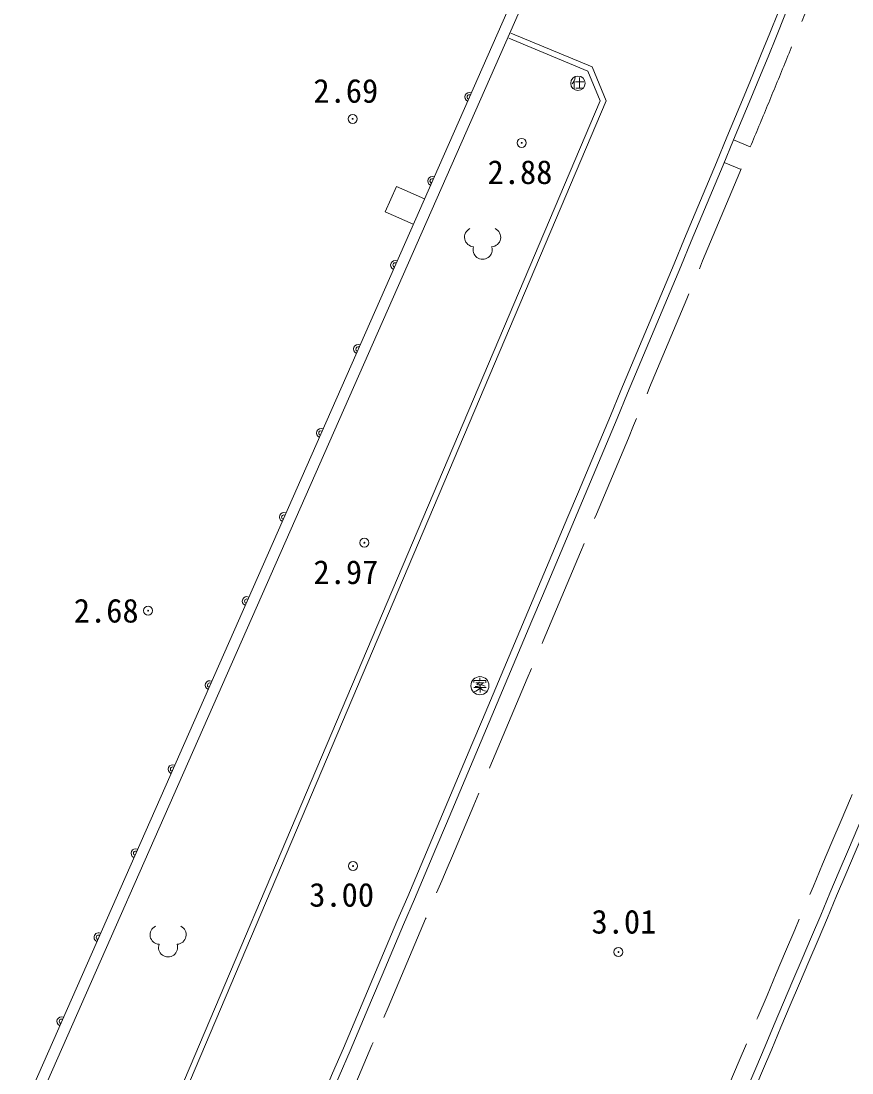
# Model space of a CAD drawing. Units: millimetres, scale not verified. Extents: x -75890393 to -75489893, y -146986278 to -146709278.
# Drawn here: x -75866266 to -75843258, y -146953278 to -146924152 of the extents above; entities that cross this region are included whole.
import ezdxf
from ezdxf.enums import TextEntityAlignment as Align

# ---------------------------------------------------------------- set-up
doc = ezdxf.new("R2010")
doc.units = ezdxf.units.MM
doc.header["$LTSCALE"] = 500
doc.header["$PDMODE"] = 32
doc.header["$PDSIZE"] = 250
doc.linetypes.add('DASHED', pattern=[7.5, 6, -1.5])
doc.layers.add('S-SUV', color=171, linetype='Continuous', lineweight=13)
doc.layers.add('S-SUV-SRVR', color=4, linetype='Continuous', lineweight=13)
doc.styles.add('ＭＳ ゴシック', font='')
doc.styles.get('ＭＳ ゴシック').set_extended_font_data('MS Gothic')

msp = doc.modelspace()

# ---------------------------------------------------------------- linework, layer by layer
at = {"layer": 'S-SUV', "color": 7}
for p, q in [((-75850945.9, -146925801.9), (-75850946, -146926039.7)), ((-75850911.4, -146925835.9), (-75850681.3, -146925835.9)), ((-75850800.5, -146925716.6), (-75850801.1, -146926008.6)), ((-75850901.3, -146926009.3), (-75850693.4, -146926007.9)), ((-75846073.5, -146927637.7), (-75846534.9, -146927445.1)), ((-75846330.1, -146928260.7), (-75846794.5, -146928066.7)), ((-75855869.9, -146928731.8), (-75856180.1, -146929435)), ((-75855869.9, -146928731.8), (-75855097.2, -146929072.8)), ((-75856180.1, -146929435), (-75855407.4, -146929775.9)), ((-75853723.9, -146942470.2), (-75853723.9, -146942408.8)), ((-75853677, -146942474.7), (-75853438.4, -146942474.7)), ((-75853560.7, -146942333.7), (-75853560.7, -146942408.8)), ((-75853724.8, -146942607.4), (-75853388.7, -146942607.4)), ((-75853555.8, -146942569.3), (-75853555.8, -146942742.1))]:
    msp.add_line(p, q, dxfattribs=at)
for points in [[(-75843587.4, -146902987.4), (-75870279.5, -146963481.6), (-75876603.2, -146980763)], [(-75843304, -146903112.4), (-75869992.1, -146963597.4), (-75876312.3, -146980869.4)], [(-75852703.3, -146924484), (-75850454.2, -146925423.5), (-75850065.7, -146926358.1), (-75869327.9, -146971703.8)], [(-75852761.1, -146924622.4), (-75850569, -146925538.1), (-75850228.4, -146926357.4), (-75869466, -146971645.1)], [(-75853723.9, -146942408.8), (-75853393.5, -146942408.9), (-75853393.5, -146942478.6)]]:
    msp.add_lwpolyline(points, dxfattribs=at)
for centre, radius in [((-75850844.1, -146925876.4), 200), ((-75853558.2, -146942555.2), 250)]:
    msp.add_circle(centre, radius, dxfattribs=at)
for centre, radius, start, end in [((-76073858.7, -146831995.1), 246349.8, 337.22324, 341.85277), ((-76073858.7, -146831995.1), 246549.8, 337.22329, 341.85291), ((-75851232.3, -146925676.4), 312.7, 316.95223, 352.32977), ((-75853853.6, -146926254.4), 125, 66.19267, 246.18997), ((-75853853.6, -146926254.4), 62.5, 66.19221, 246.19042), ((-79857908.8, -145252900.4), 4346663.3, 336.70068, 337.34195), ((-79857908.8, -145252900.4), 4346863.3, 336.70068, 337.34195), ((-75854880.2, -146928581.1), 125, 66.19132, 246.19132), ((-75854880.2, -146928581.1), 62.5, 66.19076, 246.19188), ((-75853722.7, -146930137.5), 262.8, 115.34618, 267.27369), ((-75853247.7, -146930137.5), 262.8, 272.72631, 64.65382), ((-75853485.2, -146930485.5), 264.2, 161.11931, 18.88069), ((-75855906.8, -146930907.8), 125, 66.19132, 246.19132), ((-75855906.8, -146930907.8), 62.5, 66.19132, 246.19132), ((-75856933.4, -146933234.5), 125, 66.19231, 246.19033), ((-75856933.5, -146933234.5), 62.5, 66.19052, 246.19211), ((-75857960.1, -146935561.2), 125, 66.19132, 246.19132), ((-75857960.1, -146935561.2), 62.5, 66.19076, 246.19188), ((-81812368.6, -144418868.8), 6482363.5, 336.76556, 337.13755), ((-81812368.6, -144418868.8), 6482563.5, 336.76556, 337.13755), ((-75858986.7, -146937887.9), 125, 66.19246, 246.19017), ((-75858986.7, -146937887.9), 62.5, 66.19132, 246.19132), ((-75860013.3, -146940214.6), 125, 66.19238, 246.19025), ((-75860013.3, -146940214.6), 62.5, 66.19132, 246.19132), ((-75861039.9, -146942541.3), 125, 66.19132, 246.19132), ((-75861039.9, -146942541.3), 62.5, 66.19132, 246.19132), ((-75853657.5, -146942378.4), 199.9, 261.0755, 331.20264), ((-75853901.6, -146942259.1), 379, 313.09473, 329.26512), ((-75853699.4, -146943272.9), 759.3, 68.11664, 84.31405), ((-75853786.9, -146942425.5), 300.7, 282.48152, 320.21765), ((-75853283.9, -146942323.3), 401.6, 227.39663, 255.1559), ((-75862066.5, -146944868), 125, 66.19156, 246.19108), ((-75862066.5, -146944868), 62.5, 66.19132, 246.19132), ((-75863093.2, -146947194.7), 125, 66.19132, 246.19132), ((-75863093.2, -146947194.7), 62.5, 66.19076, 246.19188), ((-75862431, -146949453), 262.8, 115.34618, 267.27369), ((-75861956, -146949453), 262.8, 272.72631, 64.65382), ((-75864119.8, -146949521.4), 125, 66.19094, 246.19169), ((-75864119.8, -146949521.4), 62.5, 66.19132, 246.19132), ((-75862193.5, -146949801), 264.2, 161.11931, 18.88069), ((-75865146.4, -146951848.1), 125, 66.1927, 246.18993), ((-75865146.4, -146951848.1), 62.5, 66.19251, 246.19012)]:
    msp.add_arc(centre, radius, start, end, dxfattribs=at)
at = {"layer": 'S-SUV', "color": 7, "linetype": 'DASHED'}
for centre, radius, start, end in [((-76073858.7, -146831995.1), 247049.8, 337.22341, 341.85326), ((-79857908.8, -145252900.4), 4347363.3, 336.70068, 337.34194), ((-81812368.6, -144418868.8), 6481863.5, 336.76556, 337.13758)]:
    msp.add_arc(centre, radius, start, end, dxfattribs=at)
at = {"layer": 'S-SUV-SRVR'}
for centre, radius in [((-75857085.5, -146926860.6), 12.5), ((-75857085.5, -146926860.6), 12.5), ((-75857085.5, -146926860.6), 9.38), ((-75857085.5, -146926860.6), 6.25), ((-75852401.1, -146927524.8), 12.5), ((-75852401.1, -146927524.8), 12.5), ((-75852401.1, -146927524.8), 9.38), ((-75852401.1, -146927524.8), 6.25), ((-75856759.1, -146938596.5), 12.5), ((-75856759.1, -146938596.5), 12.5), ((-75856759.1, -146938596.5), 9.38), ((-75856759.1, -146938596.5), 6.25), ((-75862746.5, -146940477.7), 12.5), ((-75862746.5, -146940477.7), 12.5), ((-75862746.5, -146940477.7), 9.38), ((-75862746.5, -146940477.7), 6.25), ((-75857073.1, -146947549.4), 12.5), ((-75857073.1, -146947549.4), 12.5), ((-75857073.1, -146947549.4), 9.38), ((-75857073.1, -146947549.4), 6.25), ((-75849723.3, -146949931.2), 12.5), ((-75849723.3, -146949931.2), 12.5), ((-75849723.3, -146949931.2), 9.38), ((-75849723.3, -146949931.2), 6.25)]:
    msp.add_circle(centre, radius, dxfattribs=at)
for p in [(-75857085.5, -146926860.6), (-75852401.1, -146927524.8), (-75856759.1, -146938596.5), (-75862746.5, -146940477.7), (-75857073.1, -146947549.4), (-75849723.3, -146949931.2)]:
    msp.add_point(p, dxfattribs=at)

# ---------------------------------------------------------------- texts
at = {"layer": 'S-SUV-SRVR', "style": 'ＭＳ ゴシック'}
for s, p in [('2.69', (-75856374.5, -146926084.5)), ('2.68', (-75863009, -146940477.7))]:
    msp.add_text(s, height=659.8, dxfattribs=at).set_placement(p, align=Align.MIDDLE_RIGHT)
msp.add_text('2.88', height=659.8, dxfattribs=at).set_placement((-75853348, -146928005.1), align=Align.TOP_LEFT)
for s, p in [('2.97', (-75856374.2, -146939080.8)), ('3.00', (-75856490.6, -146948014.7)), ('3.01', (-75848674.7, -146948759.2))]:
    msp.add_text(s, height=659.8, dxfattribs=at).set_placement(p, align=Align.TOP_RIGHT)

doc.saveas('drawing.dxf')
